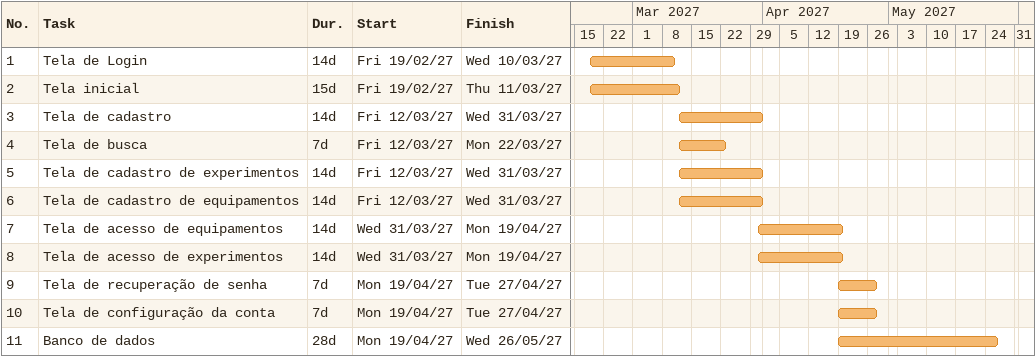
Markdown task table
| ID | Task | Duration | Start | Finish |
|---|---|---|---|---|
| 1 | Tela de Login | 14d | 2027-02-19 | 2027-03-10 |
| 2 | Tela inicial | 15d | 2027-02-19 | 2027-03-11 |
| 3 | Tela de cadastro | 14d | 2027-03-12 | 2027-03-31 |
| 4 | Tela de busca | 7d | 2027-03-12 | 2027-03-22 |
| 5 | Tela de cadastro de experimentos | 14d | 2027-03-12 | 2027-03-31 |
| 6 | Tela de cadastro de equipamentos | 14d | 2027-03-12 | 2027-03-31 |
| 7 | Tela de acesso de equipamentos | 14d | 2027-03-31 | 2027-04-19 |
| 8 | Tela de acesso de experimentos | 14d | 2027-03-31 | 2027-04-19 |
| 9 | Tela de recuperação de senha | 7d | 2027-04-19 | 2027-04-27 |
| 10 | Tela de configuração da conta | 7d | 2027-04-19 | 2027-04-27 |
| 11 | Banco de dados | 28d | 2027-04-19 | 2027-05-26 |
